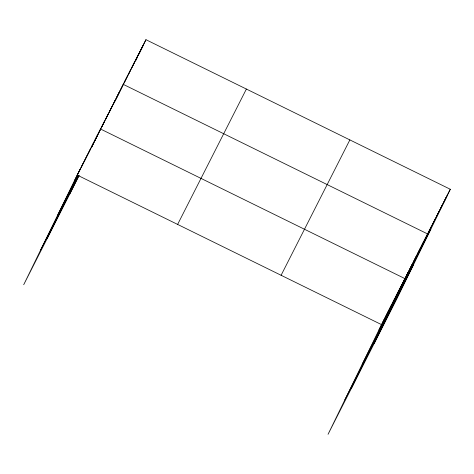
<?xml version="1.0" encoding="UTF-8"?>
<svg xmlns="http://www.w3.org/2000/svg" width="474" height="474" viewBox="0 0 474 474"><rect width="100%" height="100%" fill="white"/><g stroke="black" fill="none" stroke-linecap="round" stroke-linejoin="round"><path stroke-width="0.71" d="M450.3 189.268L381.54 324.637L328.049 434.308L396.809 298.94L450.3 189.268L145.951 39.692L77.191 175.06L23.7 284.732L79.223 175.421M77.926 173.822L80.527 168.489M81.267 167.245L83.868 161.912M84.609 160.674L87.21 155.336M87.945 154.097L90.552 148.759M91.286 147.521L93.888 142.188M94.628 140.944L97.229 135.611M47.08 238.706L77.967 175.374M91.506 147.615L94.089 142.319M94.735 140.991L100.571 129.035L404.915 278.611L351.43 388.283M101.75 126.925L104.351 121.593M105.53 119.484L108.131 114.145M109.31 112.036L111.911 106.703M113.096 104.588L115.697 99.256M116.877 97.146L119.478 91.808M69.773 194.038L78.814 175.493M115.17 100.956L123.258 84.366L427.607 233.943L374.116 343.609M124.437 82.257L127.044 76.918M128.223 74.809L130.824 69.477M132.003 67.367L134.604 62.029M135.783 59.92L138.39 54.587M139.569 52.472L142.17 47.139M135.6 60.921L137.211 57.609M138.829 54.297L145.951 39.692M382.275 323.398L384.876 318.06M385.617 316.822L388.218 311.489M388.953 310.245L391.56 304.912M392.294 303.674L394.895 298.336M395.636 297.097L398.237 291.759M398.978 290.521L401.579 285.188M406.099 276.502L408.701 271.164M409.88 269.054L412.481 263.722M413.66 261.612L416.261 256.274M417.44 254.165L420.047 248.832M421.226 246.723L423.827 241.385M428.786 231.827L431.393 226.495M432.572 224.386L435.173 219.047M436.353 216.938L438.954 211.605M440.133 209.496L442.734 204.158M443.919 202.048L446.52 196.716M74.59 180.398L143.349 45.03M57.792 214.829L77.831 175.374M40.491 250.302L78.37 175.736M177.626 224.421L246.385 89.053M281.106 275.276L349.865 139.907M378.933 329.969L447.699 194.607M362.142 364.399L430.907 229.037M344.841 399.878L413.601 264.51M77.191 175.06L381.54 324.637"/></g></svg>
